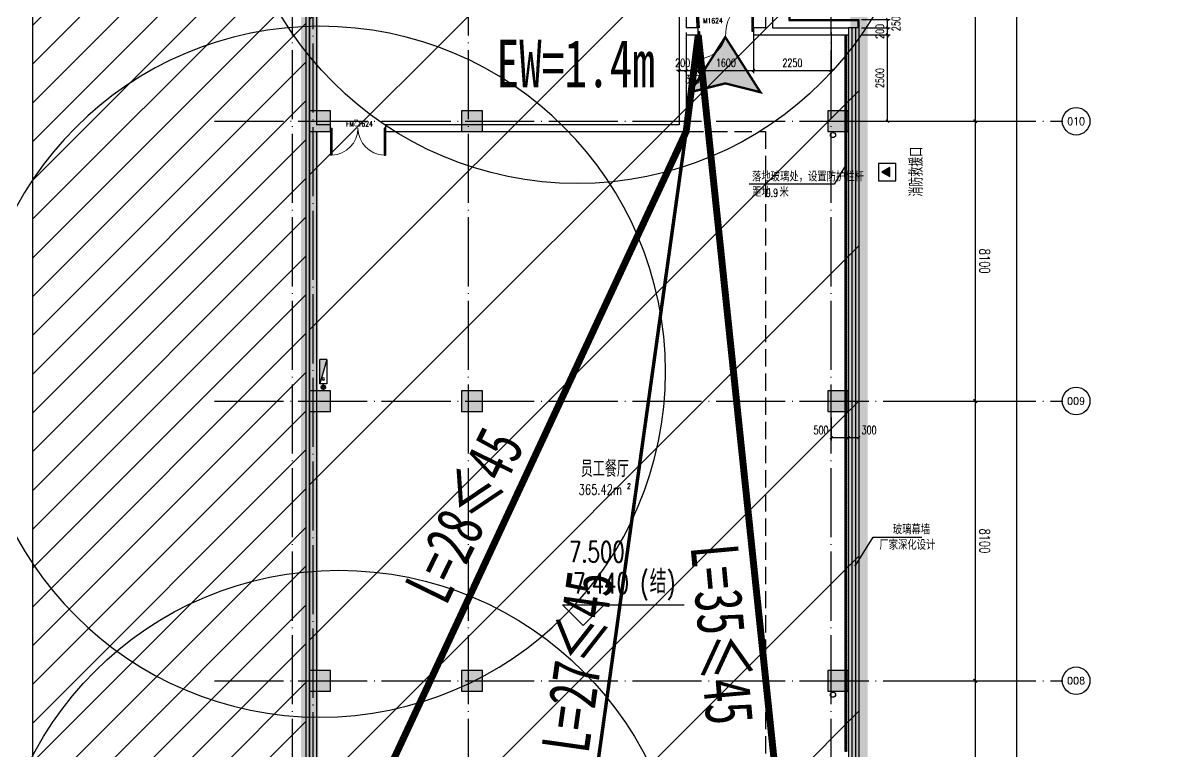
# Model space of a CAD drawing. Extents: x -821772 to -21949, y 506164 to 1049594.
# Drawn here: x -92251 to -58932, y 797389 to 818464 of the extents above; entities that cross this region are included whole.
import ezdxf
from ezdxf.enums import TextEntityAlignment as Align
from ezdxf.xclip import XClip

# ---------------------------------------------------------------- set-up
doc = ezdxf.new("R2010")
doc.units = 0
doc.header["$LTSCALE"] = 1000
doc.header["$MEASUREMENT"] = 0
doc.header["$XCLIPFRAME"] = 2
for name, pattern in [('10平面20250807_t3$0$DASH', [0.35, 0.25, -0.1]), ('10平面20250807_t3$0$DOTE', [2.42, 2, -0.2, 0.02, -0.2]), ('ACAD_ISO04W100', [30.5, 24, -3, 0.5, -3]), ('DASH', [0.35, 0.25, -0.1])]:
    doc.linetypes.add(name, pattern=pattern)
doc.layers.get('Defpoints').update_dxf_attribs({"color": 210})
for name, color, linetype, lineweight in [('1-防火分区线', 201, 'DASH', 50), ('10平面20250807_t3$0$LG-ZF消防', 1, 'Continuous', 60), ('s疏散距离', 1, 'ACAD_ISO04W100', 18)]:
    doc.layers.add(name, color=color, linetype=linetype, lineweight=lineweight)
for name, color, linetype in [('10平面20250807_t3$0$A-AXIS-D', 8, 'Continuous'), ('10平面20250807_t3$0$A-AXIS-DOTE', 8, '10平面20250807_t3$0$DOTE'), ('10平面20250807_t3$0$A-AXIS-DP', 8, 'Continuous'), ('10平面20250807_t3$0$A-AXIS-SYMB', 8, 'Continuous'), ('10平面20250807_t3$0$A-CURTAIN', 8, 'Continuous'), ('10平面20250807_t3$0$A-DRAIN', 8, 'Continuous'), ('10平面20250807_t3$0$A-HATCH-2', 8, 'Continuous'), ('10平面20250807_t3$0$A-HRAIL', 8, 'Continuous'), ('10平面20250807_t3$0$A-LIN-V', 8, 'Continuous'), ('10平面20250807_t3$0$A-TEXT', 8, 'Continuous'), ('10平面20250807_t3$0$A-WINDOW', 8, 'Continuous'), ('10平面20250807_t3$0$A-防火门窗', 8, 'Continuous'), ('10平面20250807_t3$0$AS-COLN', 8, 'Continuous'), ('10平面20250807_t3$0$AS-WALL', 8, 'Continuous'), ('10平面20250807_t3$0$AS-结构边线层', 8, 'Continuous'), ('10平面20250807_t3$0$CURTWALL', 8, 'Continuous'), ('10平面20250807_t3$0$PUB_HATCH', 8, 'Continuous'), ('10平面20250807_t3$0$PUB_TEXT', 8, 'Continuous'), ('10平面20250807_t3$0$RP-N2-01$0$$0$A-WIND-J', 8, 'Continuous'), ('10平面20250807_t3$0$RP-N2-01$0$A-WIND-J', 8, 'Continuous'), ('10平面20250807_t3$0$SB_ZF消火栓', 10, 'Continuous'), ('10平面20250807_t3$0$建-房间', 8, 'Continuous'), ('10平面20250807_t3$0$建-标高', 8, 'Continuous'), ('10平面20250807_t3$0$建-门窗编号', 8, 'Continuous'), ('PUB_HATCH', 8, 'Continuous'), ('SPACE', 7, 'Continuous'), ('指示', 1, 'Continuous')]:
    doc.layers.add(name, color=color, linetype=linetype)
doc.layers.add('10平面20250807_t3$0$A-加建区域', color=8, linetype='Continuous', plot=False)
doc.styles.add('10平面20250807_t3$0$_TCH_AXIS', font='COMPLEX', dxfattribs={"bigfont": 'GBCBIG'})
doc.styles.add('10平面20250807_t3$0$_TCH_DIM', font='SIMPLEX', dxfattribs={"bigfont": 'GBCBIG'})
doc.styles.add('10平面20250807_t3$0$_TCH_DIM_T3', font='SIMPLEX', dxfattribs={"width": 0.705882, "bigfont": 'GBCBIG'})
doc.styles.add('10平面20250807_t3$0$A-AREA', font='SIMPLEX', dxfattribs={"bigfont": 'GBCBIG'})
doc.styles.add('10平面20250807_t3$0$A-DIM_T3', font='SIMPLEX', dxfattribs={"width": 0.705882, "bigfont": 'GBCBIG'})
doc.styles.add('10平面20250807_t3$0$A-STANDARD', font='SIMPLEX', dxfattribs={"bigfont": 'GBCBIG'})
doc.styles.add('10平面20250807_t3$0$A-WIN-LABEL', font='SIMPLEX', dxfattribs={"bigfont": 'GBCBIG'})
doc.styles.add('黑体', font='simhei.ttf', dxfattribs={"width": 0.7})
doc.dimstyles.new('10平面20250807_t3$0$_TCH_ARCH&&100', dxfattribs={"dimtxt": 297.5, "dimasz": 100, "dimexe": 100, "dimexo": 100, "dimgap": 126.25, "dimtad": 1, "dimdec": 0, "dimzin": 0, "dimdsep": 46, "dimtxsty": '10平面20250807_t3$0$_TCH_DIM_T3', "dimblk": '10平面20250807_t3$0$_ArchTick', "dimcen": 0.09, "dimclrt": 7, "dimazin": 2, "dimtfac": 1, "dimtdec": 0, "dimtix": 1, "dimtmove": 2, "dimatfit": 3, "dimfxl": 0, "dimtolj": 1, "dimtzin": 0, "dimarcsym": 0})
doc.dimstyles.new('10平面20250807_t3$0$_TCH_ARCH&&80', dxfattribs={"dimtxt": 238, "dimasz": 80, "dimexe": 80, "dimexo": 80, "dimgap": 101, "dimtad": 1, "dimdec": 0, "dimzin": 0, "dimdsep": 46, "dimtxsty": '10平面20250807_t3$0$_TCH_DIM_T3', "dimblk": '10平面20250807_t3$0$_ArchTick', "dimcen": 0.09, "dimclrt": 7, "dimazin": 2, "dimtfac": 1, "dimtdec": 0, "dimtix": 1, "dimtmove": 2, "dimatfit": 3, "dimfxl": 0, "dimtolj": 1, "dimtzin": 0, "dimarcsym": 0})
doc.dimstyles.new('10平面20250807_t3$0$A-DIM&&100', dxfattribs={"dimtxt": 297.5, "dimasz": 100, "dimexe": 100, "dimexo": 100, "dimgap": 126.25, "dimtad": 1, "dimdec": 0, "dimzin": 0, "dimdsep": 46, "dimtxsty": '10平面20250807_t3$0$A-DIM_T3', "dimblk": '10平面20250807_t3$0$_ArchTick', "dimcen": 0.09, "dimclrt": 7, "dimazin": 2, "dimtfac": 1, "dimtdec": 0, "dimtix": 1, "dimtmove": 2, "dimatfit": 3, "dimfxl": 0, "dimtolj": 1, "dimtzin": 0, "dimarcsym": 0})

# ---------------------------------------------------------------- blocks, each defined once
blk = doc.blocks.new('10平面20250807_t3$0$_ArchTick')
at = {"color": 0, "linetype": 'ByBlock', "const_width": 0.4}
blk.add_lwpolyline([(-0.5, -0.5), (0.5, 0.5)], dxfattribs=at)
blk = doc.blocks.new('*D9975')
at = {"layer": '10平面20250807_t3$0$A-AXIS-D', "color": 0, "lineweight": -2}
for p, q in [((155366, 18900), (156152, 18900)), ((156052, 18900), (156052, 10800)), ((155366, 10800), (156152, 10800))]:
    blk.add_line(p, q, dxfattribs=at)
at = {"layer": 'Defpoints', "color": 0}
for p in [(155266, 18900), (155266, 10800), (156052, 10800)]:
    blk.add_point(p, dxfattribs=at)
at = {"layer": '10平面20250807_t3$0$A-AXIS-D', "color": 0, "lineweight": -2, "xscale": 100, "yscale": 100, "zscale": 100}
for p, rotation in [((156052, 18900), 90), ((156052, 10800), 270)]:
    blk.add_blockref('10平面20250807_t3$0$_ArchTick', p, dxfattribs=dict(at, rotation=rotation))
at = {"layer": '10平面20250807_t3$0$A-AXIS-D', "color": 7, "insert": (156327, 14850), "char_height": 297.5, "attachment_point": 5, "rotation": 270, "style": '10平面20250807_t3$0$A-DIM_T3'}
blk.add_mtext('\\A1;8100', dxfattribs=at)
blk = doc.blocks.new('*D9976')
at = {"layer": '10平面20250807_t3$0$A-AXIS-D', "color": 0, "lineweight": -2}
for p, q in [((155366, 10800), (156152, 10800)), ((156052, 10800), (156052, 2700)), ((155366, 2700), (156152, 2700))]:
    blk.add_line(p, q, dxfattribs=at)
at = {"layer": 'Defpoints', "color": 0}
for p in [(155266, 10800), (155266, 2700), (156052, 2700)]:
    blk.add_point(p, dxfattribs=at)
at = {"layer": '10平面20250807_t3$0$A-AXIS-D', "color": 0, "lineweight": -2, "xscale": 100, "yscale": 100, "zscale": 100}
for p, rotation in [((156052, 10800), 90), ((156052, 2700), 270)]:
    blk.add_blockref('10平面20250807_t3$0$_ArchTick', p, dxfattribs=dict(at, rotation=rotation))
at = {"layer": '10平面20250807_t3$0$A-AXIS-D', "color": 7, "insert": (156327, 6750), "char_height": 297.5, "attachment_point": 5, "rotation": 270, "style": '10平面20250807_t3$0$A-DIM_T3'}
blk.add_mtext('\\A1;8100', dxfattribs=at)
blk = doc.blocks.new('*D9977')
at = {"layer": '10平面20250807_t3$0$A-AXIS-D', "color": 0, "lineweight": -2}
for p, q in [((155366, 2700), (156152, 2700)), ((156052, 2700), (156052, -5400)), ((155366, -5400), (156152, -5400))]:
    blk.add_line(p, q, dxfattribs=at)
at = {"layer": 'Defpoints', "color": 0}
for p in [(155266, 2700), (155266, -5400), (156052, -5400)]:
    blk.add_point(p, dxfattribs=at)
at = {"layer": '10平面20250807_t3$0$A-AXIS-D', "color": 0, "lineweight": -2, "xscale": 100, "yscale": 100, "zscale": 100}
for p, rotation in [((156052, 2700), 90), ((156052, -5400), 270)]:
    blk.add_blockref('10平面20250807_t3$0$_ArchTick', p, dxfattribs=dict(at, rotation=rotation))
at = {"layer": '10平面20250807_t3$0$A-AXIS-D', "color": 7, "insert": (156327, -1350), "char_height": 297.5, "attachment_point": 5, "rotation": 270, "style": '10平面20250807_t3$0$A-DIM_T3'}
blk.add_mtext('\\A1;8100', dxfattribs=at)
blk = doc.blocks.new('*D9978')
at = {"layer": '10平面20250807_t3$0$A-AXIS-D', "color": 0, "lineweight": -2}
for p, q in [((155366, -5400), (156152, -5400)), ((156052, -5400), (156052, -13500)), ((155366, -13500), (156152, -13500))]:
    blk.add_line(p, q, dxfattribs=at)
at = {"layer": 'Defpoints', "color": 0}
for p in [(155266, -5400), (155266, -13500), (156052, -13500)]:
    blk.add_point(p, dxfattribs=at)
at = {"layer": '10平面20250807_t3$0$A-AXIS-D', "color": 0, "lineweight": -2, "xscale": 100, "yscale": 100, "zscale": 100}
for p, rotation in [((156052, -5400), 90), ((156052, -13500), 270)]:
    blk.add_blockref('10平面20250807_t3$0$_ArchTick', p, dxfattribs=dict(at, rotation=rotation))
at = {"layer": '10平面20250807_t3$0$A-AXIS-D', "color": 7, "insert": (156327, -9450), "char_height": 297.5, "attachment_point": 5, "rotation": 270, "style": '10平面20250807_t3$0$A-DIM_T3'}
blk.add_mtext('\\A1;8100', dxfattribs=at)
blk = doc.blocks.new('*D10010')
at = {"layer": '10平面20250807_t3$0$A-AXIS-D', "color": 0, "lineweight": -2}
for p, q in [((155366, 27700), (157342, 27700)), ((157242, 27700), (157242, -63700)), ((155366, -63700), (157342, -63700))]:
    blk.add_line(p, q, dxfattribs=at)
at = {"layer": 'Defpoints', "color": 0}
for p in [(155266, 27700), (155266, -63700), (157242, -63700)]:
    blk.add_point(p, dxfattribs=at)
at = {"layer": '10平面20250807_t3$0$A-AXIS-D', "color": 0, "lineweight": -2, "xscale": 100, "yscale": 100, "zscale": 100}
for p, rotation in [((157242, 27700), 90), ((157242, -63700), 270)]:
    blk.add_blockref('10平面20250807_t3$0$_ArchTick', p, dxfattribs=dict(at, rotation=rotation))
at = {"layer": '10平面20250807_t3$0$A-AXIS-D', "color": 7, "insert": (157517, -18000), "char_height": 297.5, "attachment_point": 5, "rotation": 270, "style": '10平面20250807_t3$0$_TCH_DIM_T3'}
blk.add_mtext('\\A1;91400', dxfattribs=at)
blk = doc.blocks.new('10平面20250807_t3$0$43243')
at = {"layer": '10平面20250807_t3$0$AS-结构边线层'}
blk.add_lwpolyline([(-83954, 741420), (-83954, 832020), (-83354, 832020), (-83354, 831920), (-82854, 831920), (-82854, 831720), (-80554, 831720), (-80554, 831920), (-80254, 831920), (-80254, 832220), (-68354, 832220), (-68354, 821020), (-70554, 821020), (-70554, 818320), (-68354, 818320), (-68354, 782920), (-70554, 782920), (-70554, 774520)], dxfattribs=at)
blk = doc.blocks.new('10平面20250807_t3$0$RP-N2-01$0$$0$xfjy')
at = {"layer": '10平面20250807_t3$0$RP-N2-01$0$$0$A-WIND-J'}
h = blk.add_hatch(color=256, dxfattribs=at)
h.dxf.hatch_style = 1
h.paths.add_polyline_path([(1141876, -26214), (1142135, -26214), (1142005, -25989)])
at = {"layer": '10平面20250807_t3$0$RP-N2-01$0$$0$A-WIND-J', "const_width": 25}
blk.add_lwpolyline([(1141755, -25889), (1141755, -26389), (1142255, -26389), (1142255, -25889)], close=True, dxfattribs=at)
at = {"layer": '10平面20250807_t3$0$RP-N2-01$0$$0$A-WIND-J'}
for points in [[(1141755, -26389), (1142255, -26389), (1142255, -25889), (1141755, -25889)], [(1141876, -26214), (1142135, -26214), (1142005, -25989)]]:
    blk.add_lwpolyline(points, close=True, dxfattribs=at)
blk = doc.blocks.new('10平面20250807_t3$0$RP-N2-01$0$xfjy')
at = {"layer": '10平面20250807_t3$0$RP-N2-01$0$$0$A-WIND-J'}
blk.add_blockref('10平面20250807_t3$0$RP-N2-01$0$$0$xfjy', (0, 0), dxfattribs=at)
blk = doc.blocks.new('10平面20250807_t3$0$1232')
at = {"layer": '10平面20250807_t3$0$RP-N2-01$0$A-WIND-J', "rotation": 90}
blk.add_blockref('10平面20250807_t3$0$RP-N2-01$0$xfjy', (-93375, -327855, 0), dxfattribs=at)
at = {"layer": '10平面20250807_t3$0$A-TEXT', "style": '10平面20250807_t3$0$_TCH_DIM'}
blk.add_text('消防救援口', height=384.1, rotation=90, dxfattribs=at).set_placement((-66203, 813439, 0))
blk = doc.blocks.new('10平面20250807_t3$0$A$C5D961328')
at = {"layer": '10平面20250807_t3$0$SB_ZF消火栓'}
blk.add_hatch(color=256, dxfattribs=at).paths.add_polyline_path([(0, 40), (700, 40), (700, 240)])
at = {"layer": '10平面20250807_t3$0$A-LIN-V', "ltscale": 500}
blk.add_circle((350, 40), 10001, dxfattribs=at)
at = {"layer": '10平面20250807_t3$0$SB_ZF消火栓'}
for p, q in [((700, 240), (0, 240)), ((0, 240), (0, 40)), ((700, 240), (0, 40)), ((0, 40), (700, 40)), ((700, 240), (700, 40))]:
    blk.add_line(p, q, dxfattribs=at)
at = {"layer": '10平面20250807_t3$0$SB_ZF消火栓', "color": 1}
blk.add_circle((140, 140), 32.5, dxfattribs=at)
blk = doc.blocks.new('10平面20250807_t3$0$43242343')
at = {"layer": '10平面20250807_t3$0$LG-ZF消防', "linetype": 'Continuous'}
blk.add_circle((-83554, 807920), 50, dxfattribs=at)
blk = doc.blocks.new('10平面20250807_t3$0$234243242332')
at = {"layer": '10平面20250807_t3$0$LG-ZF消防', "linetype": 'Continuous'}
blk.add_blockref('10平面20250807_t3$0$43242343', (0, 0), dxfattribs=at)
at = {"layer": '10平面20250807_t3$0$SB_ZF消火栓'}
for p in [(-76554, 823780), (-83454, 792580)]:
    blk.add_blockref('10平面20250807_t3$0$A$C5D961328', p, dxfattribs=at)
at = {"layer": '10平面20250807_t3$0$SB_ZF消火栓', "xscale": -1, "rotation": 270}
blk.add_blockref('10平面20250807_t3$0$A$C5D961328', (-83694, 808020), dxfattribs=at)
blk = doc.blocks.new('10平面20250807_t3$0$3213121')
at = {"layer": '10平面20250807_t3$0$A-DRAIN', "color": 3}
for centre in [(371196, 815220), (371196, 799020)]:
    blk.add_circle(centre, 75, dxfattribs=at)
blk = doc.blocks.new('10平面20250807_t3$0$w4324323333')
at = {"layer": '10平面20250807_t3$0$AS-COLN'}
for p, q in [((-83354, 815920), (-83954, 815920)), ((-83954, 815920), (-83954, 815320)), ((-83354, 815320), (-83354, 815920)), ((-78954, 815920), (-79554, 815920)), ((-79554, 815920), (-79554, 815320)), ((-78954, 815320), (-78954, 815920)), ((-68354, 815920), (-68954, 815920)), ((-68954, 815920), (-68954, 815320)), ((-68354, 815320), (-68354, 815920)), ((-83954, 815320), (-83354, 815320)), ((-79554, 815320), (-78954, 815320)), ((-68954, 815320), (-68354, 815320)), ((-83354, 807820), (-83954, 807820)), ((-83954, 807820), (-83954, 807220)), ((-83354, 807220), (-83354, 807820)), ((-78954, 807820), (-79554, 807820)), ((-79554, 807820), (-79554, 807220)), ((-78954, 807220), (-78954, 807820)), ((-68354, 807820), (-68954, 807820)), ((-68954, 807820), (-68954, 807220)), ((-68354, 807220), (-68354, 807820)), ((-83954, 807220), (-83354, 807220)), ((-79554, 807220), (-78954, 807220)), ((-68954, 807220), (-68354, 807220)), ((-83354, 799720), (-83954, 799720)), ((-83954, 799720), (-83954, 799120)), ((-83354, 799120), (-83354, 799720)), ((-78954, 799720), (-79554, 799720)), ((-79554, 799720), (-79554, 799120)), ((-78954, 799120), (-78954, 799720)), ((-68354, 799720), (-68954, 799720)), ((-68954, 799720), (-68954, 799120)), ((-68354, 799120), (-68354, 799720)), ((-83954, 799120), (-83354, 799120)), ((-79554, 799120), (-78954, 799120)), ((-68954, 799120), (-68354, 799120))]:
    blk.add_line(p, q, dxfattribs=at)
blk = doc.blocks.new('*D11787')
at = {"layer": '10平面20250807_t3$0$A-AXIS-DP', "color": 0, "lineweight": -2}
for p, q in [((-68854, 807040), (-68854, 806380)), ((-68354, 807040), (-68354, 806380)), ((-68854, 806460), (-68354, 806460))]:
    blk.add_line(p, q, dxfattribs=at)
at = {"layer": 'Defpoints', "color": 0}
for p in [(-68854, 807120), (-68354, 807120), (-68354, 806460)]:
    blk.add_point(p, dxfattribs=at)
at = {"layer": '10平面20250807_t3$0$A-AXIS-DP', "color": 0, "lineweight": -2, "xscale": 80, "yscale": 80, "zscale": 80, "rotation": 180}
blk.add_blockref('10平面20250807_t3$0$_ArchTick', (-68854, 806460), dxfattribs=at)
at = {"layer": '10平面20250807_t3$0$A-AXIS-DP', "color": 0, "lineweight": -2, "xscale": 80, "yscale": 80, "zscale": 80}
blk.add_blockref('10平面20250807_t3$0$_ArchTick', (-68354, 806460), dxfattribs=at)
at = {"layer": '10平面20250807_t3$0$A-AXIS-DP', "color": 7, "insert": (-69150, 806680), "char_height": 238, "attachment_point": 5, "style": '10平面20250807_t3$0$_TCH_DIM_T3'}
blk.add_mtext('\\A1;500', dxfattribs=at)
blk = doc.blocks.new('*D11788')
at = {"layer": '10平面20250807_t3$0$A-AXIS-DP', "color": 0, "lineweight": -2}
for p, q in [((-68354, 807040), (-68354, 806380)), ((-68054, 807040), (-68054, 806380)), ((-68354, 806460), (-68054, 806460))]:
    blk.add_line(p, q, dxfattribs=at)
at = {"layer": 'Defpoints', "color": 0}
for p in [(-68354, 807120), (-68054, 807120), (-68054, 806460)]:
    blk.add_point(p, dxfattribs=at)
at = {"layer": '10平面20250807_t3$0$A-AXIS-DP', "color": 0, "lineweight": -2, "xscale": 80, "yscale": 80, "zscale": 80, "rotation": 180}
blk.add_blockref('10平面20250807_t3$0$_ArchTick', (-68354, 806460), dxfattribs=at)
at = {"layer": '10平面20250807_t3$0$A-AXIS-DP', "color": 0, "lineweight": -2, "xscale": 80, "yscale": 80, "zscale": 80}
blk.add_blockref('10平面20250807_t3$0$_ArchTick', (-68054, 806460), dxfattribs=at)
at = {"layer": '10平面20250807_t3$0$A-AXIS-DP', "color": 7, "insert": (-67758, 806680), "char_height": 238, "attachment_point": 5, "style": '10平面20250807_t3$0$_TCH_DIM_T3'}
blk.add_mtext('\\A1;300', dxfattribs=at)
blk = doc.blocks.new('*D11792')
at = {"layer": '10平面20250807_t3$0$A-AXIS-DP', "color": 0, "lineweight": -2}
for p, q in [((-73254, 818190), (-73254, 817010)), ((-73054, 818190), (-73054, 817010)), ((-73254, 817090), (-73334, 817090)), ((-73254, 817090), (-73054, 817090)), ((-73054, 817090), (-72974, 817090))]:
    blk.add_line(p, q, dxfattribs=at)
at = {"layer": 'Defpoints', "color": 0}
for p in [(-73254, 818270), (-73054, 818270), (-73054, 817090)]:
    blk.add_point(p, dxfattribs=at)
at = {"layer": '10平面20250807_t3$0$A-AXIS-DP', "color": 0, "lineweight": -2, "xscale": 80, "yscale": 80, "zscale": 80}
blk.add_blockref('10平面20250807_t3$0$_ArchTick', (-73254, 817090), dxfattribs=at)
at = {"layer": '10平面20250807_t3$0$A-AXIS-DP', "color": 0, "lineweight": -2, "xscale": 80, "yscale": 80, "zscale": 80, "rotation": 180}
blk.add_blockref('10平面20250807_t3$0$_ArchTick', (-73054, 817090), dxfattribs=at)
at = {"layer": '10平面20250807_t3$0$A-AXIS-DP', "color": 7, "insert": (-73154, 817310), "char_height": 238, "attachment_point": 5, "style": '10平面20250807_t3$0$_TCH_DIM_T3'}
blk.add_mtext('\\A1;200', dxfattribs=at)
blk = doc.blocks.new('*D11793')
at = {"layer": '10平面20250807_t3$0$A-AXIS-DP', "color": 0, "lineweight": -2}
for p, q in [((-73054, 818190), (-73054, 817010)), ((-72704, 818190), (-72704, 817010)), ((-73054, 817090), (-72704, 817090))]:
    blk.add_line(p, q, dxfattribs=at)
at = {"layer": 'Defpoints', "color": 0}
for p in [(-73054, 818270), (-72704, 818270), (-72704, 817090)]:
    blk.add_point(p, dxfattribs=at)
at = {"layer": '10平面20250807_t3$0$A-AXIS-DP', "color": 0, "lineweight": -2, "xscale": 80, "yscale": 80, "zscale": 80, "rotation": 180}
blk.add_blockref('10平面20250807_t3$0$_ArchTick', (-73054, 817090), dxfattribs=at)
at = {"layer": '10平面20250807_t3$0$A-AXIS-DP', "color": 0, "lineweight": -2, "xscale": 80, "yscale": 80, "zscale": 80}
blk.add_blockref('10平面20250807_t3$0$_ArchTick', (-72704, 817090), dxfattribs=at)
at = {"layer": '10平面20250807_t3$0$A-AXIS-DP', "color": 7, "insert": (-72870, 816840), "char_height": 238, "attachment_point": 5, "style": '10平面20250807_t3$0$_TCH_DIM_T3'}
blk.add_mtext('\\A1;350', dxfattribs=at)
blk = doc.blocks.new('*D11794')
at = {"layer": '10平面20250807_t3$0$A-AXIS-DP', "color": 0, "lineweight": -2}
for p, q in [((-72704, 818190), (-72704, 817010)), ((-71104, 818190), (-71104, 817010)), ((-72704, 817090), (-71104, 817090))]:
    blk.add_line(p, q, dxfattribs=at)
at = {"layer": 'Defpoints', "color": 0}
for p in [(-72704, 818270), (-71104, 818270), (-71104, 817090)]:
    blk.add_point(p, dxfattribs=at)
at = {"layer": '10平面20250807_t3$0$A-AXIS-DP', "color": 0, "lineweight": -2, "xscale": 80, "yscale": 80, "zscale": 80, "rotation": 180}
blk.add_blockref('10平面20250807_t3$0$_ArchTick', (-72704, 817090), dxfattribs=at)
at = {"layer": '10平面20250807_t3$0$A-AXIS-DP', "color": 0, "lineweight": -2, "xscale": 80, "yscale": 80, "zscale": 80}
blk.add_blockref('10平面20250807_t3$0$_ArchTick', (-71104, 817090), dxfattribs=at)
at = {"layer": '10平面20250807_t3$0$A-AXIS-DP', "color": 7, "insert": (-71904, 817310), "char_height": 238, "attachment_point": 5, "style": '10平面20250807_t3$0$_TCH_DIM_T3'}
blk.add_mtext('\\A1;1600', dxfattribs=at)
blk = doc.blocks.new('*D11795')
at = {"layer": '10平面20250807_t3$0$A-AXIS-DP', "color": 0, "lineweight": -2}
for p, q in [((-71104, 818190), (-71104, 817010)), ((-68854, 818190), (-68854, 817010)), ((-71104, 817090), (-68854, 817090))]:
    blk.add_line(p, q, dxfattribs=at)
at = {"layer": 'Defpoints', "color": 0}
for p in [(-71104, 818270), (-68854, 818270), (-68854, 817090)]:
    blk.add_point(p, dxfattribs=at)
at = {"layer": '10平面20250807_t3$0$A-AXIS-DP', "color": 0, "lineweight": -2, "xscale": 80, "yscale": 80, "zscale": 80, "rotation": 180}
blk.add_blockref('10平面20250807_t3$0$_ArchTick', (-71104, 817090), dxfattribs=at)
at = {"layer": '10平面20250807_t3$0$A-AXIS-DP', "color": 0, "lineweight": -2, "xscale": 80, "yscale": 80, "zscale": 80}
blk.add_blockref('10平面20250807_t3$0$_ArchTick', (-68854, 817090), dxfattribs=at)
at = {"layer": '10平面20250807_t3$0$A-AXIS-DP', "color": 7, "insert": (-69979, 817310), "char_height": 238, "attachment_point": 5, "style": '10平面20250807_t3$0$_TCH_DIM_T3'}
blk.add_mtext('\\A1;2250', dxfattribs=at)
blk = doc.blocks.new('*D11796')
at = {"layer": '10平面20250807_t3$0$A-AXIS-DP', "color": 0, "lineweight": -2}
for p, q in [((-67974, 818120), (-67146, 818120)), ((-67226, 815620), (-67226, 818120)), ((-67974, 815620), (-67146, 815620))]:
    blk.add_line(p, q, dxfattribs=at)
at = {"layer": 'Defpoints', "color": 0}
for p in [(-68054, 818120), (-67226, 818120), (-68054, 815620)]:
    blk.add_point(p, dxfattribs=at)
at = {"layer": '10平面20250807_t3$0$A-AXIS-DP', "color": 0, "lineweight": -2, "xscale": 80, "yscale": 80, "zscale": 80}
for p, rotation in [((-67226, 818120), 90), ((-67226, 815620), 270)]:
    blk.add_blockref('10平面20250807_t3$0$_ArchTick', p, dxfattribs=dict(at, rotation=rotation))
at = {"layer": '10平面20250807_t3$0$A-AXIS-DP', "color": 7, "insert": (-67446, 816870), "char_height": 238, "attachment_point": 5, "rotation": 90, "style": '10平面20250807_t3$0$_TCH_DIM_T3'}
blk.add_mtext('\\A1;2500', dxfattribs=at)
blk = doc.blocks.new('*D11797')
at = {"layer": '10平面20250807_t3$0$A-AXIS-DP', "color": 0, "lineweight": -2}
for p, q in [((-67974, 818320), (-67146, 818320)), ((-67226, 818320), (-67226, 818400)), ((-67226, 818120), (-67226, 818320)), ((-67974, 818120), (-67146, 818120)), ((-67226, 818120), (-67226, 818040))]:
    blk.add_line(p, q, dxfattribs=at)
at = {"layer": 'Defpoints', "color": 0}
for p in [(-68054, 818320), (-67226, 818320), (-68054, 818120)]:
    blk.add_point(p, dxfattribs=at)
at = {"layer": '10平面20250807_t3$0$A-AXIS-DP', "color": 0, "lineweight": -2, "xscale": 80, "yscale": 80, "zscale": 80}
for p, rotation in [((-67226, 818320), 270), ((-67226, 818120), 90)]:
    blk.add_blockref('10平面20250807_t3$0$_ArchTick', p, dxfattribs=dict(at, rotation=rotation))
at = {"layer": '10平面20250807_t3$0$A-AXIS-DP', "color": 7, "insert": (-67446, 818220), "char_height": 238, "attachment_point": 5, "rotation": 90, "style": '10平面20250807_t3$0$_TCH_DIM_T3'}
blk.add_mtext('\\A1;200', dxfattribs=at)
blk = doc.blocks.new('*D11798')
at = {"layer": '10平面20250807_t3$0$A-AXIS-DP', "color": 0, "lineweight": -2}
for p, q in [((-67974, 818570), (-67146, 818570)), ((-67974, 818320), (-67146, 818320)), ((-67226, 818320), (-67226, 818570))]:
    blk.add_line(p, q, dxfattribs=at)
at = {"layer": 'Defpoints', "color": 0}
for p in [(-68054, 818570), (-68054, 818320), (-67226, 818570)]:
    blk.add_point(p, dxfattribs=at)
at = {"layer": '10平面20250807_t3$0$A-AXIS-DP', "color": 0, "lineweight": -2, "xscale": 80, "yscale": 80, "zscale": 80}
for p, rotation in [((-67226, 818570), 90), ((-67226, 818320), 270)]:
    blk.add_blockref('10平面20250807_t3$0$_ArchTick', p, dxfattribs=dict(at, rotation=rotation))
at = {"layer": '10平面20250807_t3$0$A-AXIS-DP', "color": 7, "insert": (-66980, 818445), "char_height": 238, "attachment_point": 5, "rotation": 90, "style": '10平面20250807_t3$0$_TCH_DIM_T3'}
blk.add_mtext('\\A1;250', dxfattribs=at)
blk = doc.blocks.new('10平面20250807_t3$0$$DorLib2D$00000015')
for p, q in [((0.475, 0), (0.475, 0.4875)), ((0.475, 0.4875), (0.5, 0.4875)), ((0.5, 0), (0.5, 0.4875)), ((-0.5, 0), (-0.5, -0.4875)), ((-0.5, 0), (-0.475, 0)), ((-0.475, 0), (-0.475, -0.4875)), ((0.5, 0), (0.475, 0)), ((-0.475, -0.4875), (-0.5, -0.4875))]:
    blk.add_line(p, q)
at = {"lineweight": 13}
for centre, start, end in [((0.4875, 0), 91.46928, 180), ((-0.4875, 0), 271.46928, 0)]:
    blk.add_arc(centre, 0.4875, start, end, dxfattribs=at)
blk = doc.blocks.new('10平面20250807_t3$0$99平面图例外参$0$$LinePat$圆环')
for points in [[(0, 150), (300, 150)], [(0, 0), (300, 0)], [(0, -150), (300, -150)]]:
    blk.add_lwpolyline(points)
at = {"color": 0}
blk.add_circle((150, 0), 150, dxfattribs=at)
blk = doc.blocks.new('10平面20250807_t3$0$$DorLib2D$00000002')
for p, q in [((-0.5, 0), (-0.5, 0.4875)), ((-0.475, 0.4875), (-0.5, 0.4875)), ((-0.475, 0), (-0.475, 0.4875)), ((0.475, 0), (0.475, 0.4875)), ((0.475, 0.4875), (0.5, 0.4875)), ((0.5, 0), (0.5, 0.4875)), ((-0.5, 0), (-0.475, 0)), ((0.5, 0), (0.475, 0))]:
    blk.add_line(p, q)
at = {"lineweight": 13}
for centre, start, end in [((-0.4875, 0), 0, 88.53072), ((0.4875, 0), 91.46928, 180)]:
    blk.add_arc(centre, 0.4875, start, end, dxfattribs=at)
blk = doc.blocks.new('指示')
at = {"layer": '指示'}
blk.add_hatch(color=8, dxfattribs=at).paths.add_polyline_path([(-248568, -61667), (-245540, -56919), (-242513, -61667), (-245540, -60909)])
at = {"layer": '指示', "color": 240, "const_width": 200}
blk.add_lwpolyline([(-248568, -61667), (-245540, -56919), (-242513, -61667), (-245540, -60909)], close=True, dxfattribs=at)
blk = doc.blocks.new('10平面20250807_t3$0$dote')
at = {"layer": '10平面20250807_t3$0$A-AXIS-D'}
for centre in [(158971.5, 10801.1), (158971.5, 2701.1), (158971.5, -5398.9)]:
    blk.add_circle(centre, 400, dxfattribs=at)
at = {"layer": '10平面20250807_t3$0$A-AXIS-DOTE'}
for p, q in [((141382.2, -69000), (141382.2, 36662.3)), ((151882.2, -69000), (151882.2, 36662.3)), ((136282.2, -69000), (136282.2, 36606.4)), ((136882.2, -68810), (136882.2, 36400)), ((134026.4, 10800), (158590, 10800)), ((134026.4, 2700), (158590, 2700)), ((134026.4, -5400), (158590, -5400))]:
    blk.add_line(p, q, dxfattribs=at)
at = {"layer": '10平面20250807_t3$0$PUB_TEXT', "style": '10平面20250807_t3$0$_TCH_AXIS'}
for s, height, p, p2 in [('010', 220.59, (158714.1, 10690.8), (159228.8, 10690.8)), ('009', 202.97, (158710.5, 2599.6), (159232.4, 2599.6)), ('008', 202.97, (158710.5, -5500.4), (159232.4, -5500.4))]:
    blk.add_text(s, height=height, dxfattribs=at).set_placement(p, p2, align=Align.FIT)
at = {"layer": '10平面20250807_t3$0$A-AXIS-D'}
for base, p1, p2, dimstyle, picture, middle in [((157241.9, -63700), (155265.8, 27700), (155265.8, -63700), '10平面20250807_t3$0$_TCH_ARCH&&100', '*D10010', (157516.9, -18000)), ((156052.2, 10800), (155265.8, 18900), (155265.8, 10800), '10平面20250807_t3$0$A-DIM&&100', '*D9975', (156327.2, 14850)), ((156052.2, 2700), (155265.8, 10800), (155265.8, 2700), '10平面20250807_t3$0$A-DIM&&100', '*D9976', (156327.2, 6750)), ((156052.2, -5400), (155265.8, 2700), (155265.8, -5400), '10平面20250807_t3$0$A-DIM&&100', '*D9977', (156327.2, -1350)), ((156052.2, -13500), (155265.8, -5400), (155265.8, -13500), '10平面20250807_t3$0$A-DIM&&100', '*D9978', (156327.2, -9450))]:
    dim = blk.add_linear_dim(base=base, p1=p1, p2=p2, angle=270, dimstyle=dimstyle, override={"dimgap": 0}, dxfattribs=at)
    dim.commit()
    dim.dimension.update_dxf_attribs({"geometry": picture, "text_midpoint": middle, "dimtype": 129, "text_rotation": 270})
blk = doc.blocks.new('10平面20250807_t3')
at = {"layer": '10平面20250807_t3$0$A-HATCH-2'}
h = blk.add_hatch(dxfattribs=at)
h.set_pattern_fill('ANSI31', color=256, scale=500)
h.set_pattern_definition([(45, (0, 0), (-561.266, 561.266), [])])
h.paths.add_polyline_path([(-84054.2, 832520), (-91980, 832520), (-91980, 741120), (-84054.2, 741120)])
at = {"layer": '10平面20250807_t3$0$A-WINDOW'}
h = blk.add_hatch(dxfattribs=at)
h.set_pattern_fill('ANSI31', color=256, scale=100)
h.set_pattern_definition([(45, (0, 0), (-112.253202, 112.253202), [])])
edge = h.paths.add_edge_path()
edge.add_line((-91980, 835400), (-91980, 787330))
edge.add_line((-91980, 787330), (-91812, 787268.9))
edge.add_line((-91812, 787268.9), (-92148, 787209.6))
edge.add_line((-92148, 787209.6), (-91980, 787150))
edge.add_line((-91980, 787150), (-91980, 739080))
at = {"layer": '10平面20250807_t3$0$PUB_HATCH'}
for points in [[(-83954.2, 815320), (-83354.2, 815320), (-83354.2, 815920), (-83954.2, 815920)], [(-79554.2, 815320), (-78954.2, 815320), (-78954.2, 815920), (-79554.2, 815920)], [(-68954.2, 815320), (-68354.2, 815320), (-68354.2, 815920), (-68954.2, 815920)], [(-83954.2, 807220), (-83354.2, 807220), (-83354.2, 807820), (-83954.2, 807820)], [(-79554.2, 807220), (-78954.2, 807220), (-78954.2, 807820), (-79554.2, 807820)], [(-68954.2, 807220), (-68354.2, 807220), (-68354.2, 807820), (-68954.2, 807820)], [(-83954.2, 799120), (-83354.2, 799120), (-83354.2, 799720), (-83954.2, 799720)], [(-79554.2, 799120), (-78954.2, 799120), (-78954.2, 799720), (-79554.2, 799720)], [(-68954.2, 799120), (-68354.2, 799120), (-68354.2, 799720), (-68954.2, 799720)]]:
    blk.add_hatch(color=256, dxfattribs=at).paths.add_polyline_path(points)
at = {"layer": '10平面20250807_t3$0$A-AXIS-SYMB'}
for p, q in [((-68439.4, 814342.5), (-68772.3, 813794)), ((-68772.3, 813794), (-71230.8, 813794)), ((-68154.2, 802760), (-67640, 803580)), ((-67640, 803580), (-66230, 803580))]:
    blk.add_line(p, q, dxfattribs=at)
blk.add_lwpolyline([(-91980, 835400), (-91980, 787330), (-91812, 787268.9), (-92148, 787209.6), (-91980, 787150), (-91980, 739080)], dxfattribs=at)
at = {"layer": '10平面20250807_t3$0$A-AXIS-SYMB', "const_width": 32}
for points in [[(-68431, 814356.1, 1), (-68447.7, 814328.8, 1)], [(-68162.7, 802746.4, 1), (-68145.7, 802773.6, 1)]]:
    blk.add_lwpolyline(points, format="xyb", close=True, dxfattribs=at)
at = {"layer": '10平面20250807_t3$0$A-CURTAIN'}
for points in [[(-68084.2, 821020), (-68084.2, 820800), (-70084.2, 820800), (-70084.2, 818540), (-68084.2, 818540), (-68084.2, 818320)], [(-68054.2, 821020), (-68054.2, 820770), (-70054.2, 820770), (-70054.2, 818570), (-68054.2, 818570), (-68054.2, 818320)]]:
    blk.add_lwpolyline(points, dxfattribs=at)
at = {"layer": '10平面20250807_t3$0$A-HATCH-2'}
blk.add_lwpolyline([(-84054.2, 832520), (-91980, 832520), (-91980, 741120), (-84054.2, 741120)], close=True, dxfattribs=at)
at = {"layer": '10平面20250807_t3$0$AS-WALL'}
for p, q in [((-83954.2, 831620), (-83954.2, 815420)), ((-83754.2, 831620), (-83754.2, 815520)), ((-73054.2, 823820), (-73054.2, 818320)), ((-73254.2, 823620), (-73254.2, 818220)), ((-70754.2, 821220), (-70754.2, 818320)), ((-70554.2, 821020), (-70554.2, 818320)), ((-72704.2, 818320), (-73054.2, 818320)), ((-72704.2, 818120), (-72704.2, 818320)), ((-70754.2, 818320), (-71104.2, 818320)), ((-71104.2, 818320), (-71104.2, 818120)), ((-70554.2, 818320), (-68354.2, 818320)), ((-68354.2, 818320), (-68354.2, 818120)), ((-73254.2, 818220), (-73254.2, 815520)), ((-73054.2, 818120), (-73054.2, 815320)), ((-73054.2, 818120), (-72704.2, 818120)), ((-71104.2, 818120), (-70654.2, 818120)), ((-70654.2, 818120), (-68354.2, 818120)), ((-83954.2, 815420), (-83954.2, 792520)), ((-83354.2, 815520), (-83754.2, 815520)), ((-83754.2, 815320), (-83354.2, 815320)), ((-83754.2, 815320), (-83754.2, 792620)), ((-83354.2, 815320), (-83354.2, 815520)), ((-73254.2, 815520), (-81754.2, 815520)), ((-81754.2, 815520), (-81754.2, 815320)), ((-81754.2, 815320), (-73054.2, 815320))]:
    blk.add_line(p, q, dxfattribs=at)
at = {"layer": '10平面20250807_t3$0$AS-WALL', "linetype": '10平面20250807_t3$0$DASH', "ltscale": 2}
for p, q in [((-73054.2, 815320), (-70754.2, 815320)), ((-70754.2, 815320), (-70754.2, 793120))]:
    blk.add_line(p, q, dxfattribs=at)
at = {"layer": '10平面20250807_t3$0$CURTWALL'}
for p, q in [((-68354.2, 818320), (-68354.2, 783220)), ((-68054.2, 818320), (-68354.2, 818320)), ((-68254.2, 818320), (-68254.2, 783220)), ((-68154.2, 818320), (-68154.2, 783220)), ((-68054.2, 818320), (-68054.2, 783220))]:
    blk.add_line(p, q, dxfattribs=at)
at = {"layer": '10平面20250807_t3$0$建-标高'}
for p, q in [((-76031.4, 801020), (-76631.4, 801620)), ((-76631.4, 801620), (-73111.4, 801620)), ((-76031.4, 801020), (-75431.4, 801620))]:
    blk.add_line(p, q, dxfattribs=at)
blk.add_blockref('10平面20250807_t3$0$1232', (0, 0))
at = {"layer": '10平面20250807_t3$0$A-HRAIL', "xscale": 0.1666666667515915, "yscale": 0.1666666667515915, "zscale": 0.1666666667515915, "rotation": 89.99999999971723}
for p in [(-68429.2, 818070), (-68429.2, 818020), (-68429.2, 817970), (-68429.2, 817920), (-68429.2, 817870), (-68429.2, 817820), (-68429.2, 817770), (-68429.2, 817720), (-68429.2, 817670), (-68429.2, 817620), (-68429.2, 817570), (-68429.2, 817520), (-68429.2, 817470), (-68429.2, 817420), (-68429.2, 817370), (-68429.2, 817320), (-68429.2, 817270), (-68429.2, 817220), (-68429.2, 817170), (-68429.2, 817120), (-68429.2, 817070), (-68429.2, 817020), (-68429.2, 816970), (-68429.2, 816920), (-68429.2, 816870), (-68429.2, 816820), (-68429.2, 816770), (-68429.2, 816720), (-68429.2, 816670), (-68429.2, 816620), (-68429.2, 816570), (-68429.2, 816520), (-68429.2, 816470), (-68429.2, 816420), (-68429.2, 816370), (-68429.2, 816320), (-68429.2, 816270), (-68429.2, 816220), (-68429.2, 816170), (-68429.2, 816120), (-68429.2, 816070), (-68429.2, 816020), (-68429.2, 815970), (-68429.2, 815920), (-68429.2, 815870), (-68429.2, 815820), (-68429.2, 815770), (-68429.2, 815720), (-68429.2, 815670), (-68429.2, 815620), (-68429.2, 815570), (-68429.2, 815520), (-68429.2, 815470), (-68429.2, 815420), (-68429.2, 815370), (-68429.2, 815320), (-68429.2, 815270), (-68429.2, 815220), (-68429.2, 815170), (-68429.2, 815120), (-68429.2, 815070), (-68429.2, 815020), (-68429.2, 814970), (-68429.2, 814920), (-68429.2, 814870), (-68429.2, 814820), (-68429.2, 814770), (-68429.2, 814720), (-68429.2, 814670), (-68429.2, 814620), (-68429.2, 814570), (-68429.2, 814520), (-68429.2, 814470), (-68429.2, 814420), (-68429.2, 814370), (-68429.2, 814320), (-68429.2, 814270), (-68429.2, 814220), (-68429.2, 814170), (-68429.2, 814120), (-68429.2, 814070), (-68429.2, 814020), (-68429.2, 813970), (-68429.2, 813920), (-68429.2, 813870), (-68429.2, 813820), (-68429.2, 813770), (-68429.2, 813720), (-68429.2, 813670), (-68429.2, 813620), (-68429.2, 813570), (-68429.2, 813520), (-68429.2, 813470), (-68429.2, 813420), (-68429.2, 813370), (-68429.2, 813320), (-68429.2, 813270), (-68429.2, 813220), (-68429.2, 813170), (-68429.2, 813120), (-68429.2, 813070), (-68429.2, 813020), (-68429.2, 812970), (-68429.2, 812920), (-68429.2, 812870), (-68429.2, 812820), (-68429.2, 812770), (-68429.2, 812720), (-68429.2, 812670), (-68429.2, 812620), (-68429.2, 812570), (-68429.2, 812520), (-68429.2, 812470), (-68429.2, 812420), (-68429.2, 812370), (-68429.2, 812320), (-68429.2, 812270), (-68429.2, 812220), (-68429.2, 812170), (-68429.2, 812120), (-68429.2, 812070), (-68429.2, 812020), (-68429.2, 811970), (-68429.2, 811920), (-68429.2, 811870), (-68429.2, 811820), (-68429.2, 811770), (-68429.2, 811720), (-68429.2, 811670), (-68429.2, 811620), (-68429.2, 811570), (-68429.2, 811520), (-68429.2, 811470), (-68429.2, 811420), (-68429.2, 811370), (-68429.2, 811320), (-68429.2, 811270), (-68429.2, 811220), (-68429.2, 811170), (-68429.2, 811120), (-68429.2, 811070), (-68429.2, 811020), (-68429.2, 810970), (-68429.2, 810920), (-68429.2, 810870), (-68429.2, 810820), (-68429.2, 810770), (-68429.2, 810720), (-68429.2, 810670), (-68429.2, 810620), (-68429.2, 810570), (-68429.2, 810520), (-68429.2, 810470), (-68429.2, 810420), (-68429.2, 810370), (-68429.2, 810320), (-68429.2, 810270), (-68429.2, 810220), (-68429.2, 810170), (-68429.2, 810120), (-68429.2, 810070), (-68429.2, 810020), (-68429.2, 809970), (-68429.2, 809920), (-68429.2, 809870), (-68429.2, 809820), (-68429.2, 809770), (-68429.2, 809720), (-68429.2, 809670), (-68429.2, 809620), (-68429.2, 809570), (-68429.2, 809520), (-68429.2, 809470), (-68429.2, 809420), (-68429.2, 809370), (-68429.2, 809320), (-68429.2, 809270), (-68429.2, 809220), (-68429.2, 809170), (-68429.2, 809120), (-68429.2, 809070), (-68429.2, 809020), (-68429.2, 808970), (-68429.2, 808920), (-68429.2, 808870), (-68429.2, 808820), (-68429.2, 808770), (-68429.2, 808720), (-68429.2, 808670), (-68429.2, 808620), (-68429.2, 808570), (-68429.2, 808520), (-68429.2, 808470), (-68429.2, 808420), (-68429.2, 808370), (-68429.2, 808320), (-68429.2, 808270), (-68429.2, 808220), (-68429.2, 808170), (-68429.2, 808120), (-68429.2, 808070), (-68429.2, 808020), (-68429.2, 807970), (-68429.2, 807920), (-68429.2, 807870), (-68429.2, 807820), (-68429.2, 807770), (-68429.2, 807720), (-68429.2, 807670), (-68429.2, 807620), (-68429.2, 807570), (-68429.2, 807520), (-68429.2, 807470), (-68429.2, 807420), (-68429.2, 807370), (-68429.2, 807320), (-68429.2, 807270), (-68429.2, 807220), (-68429.2, 807170), (-68429.2, 807120), (-68429.2, 807070), (-68429.2, 807020), (-68429.2, 806970), (-68429.2, 806920), (-68429.2, 806870), (-68429.2, 806820), (-68429.2, 806770), (-68429.2, 806720), (-68429.2, 806670), (-68429.2, 806620), (-68429.2, 806570), (-68429.2, 806520), (-68429.2, 806470), (-68429.2, 806420), (-68429.2, 806370), (-68429.2, 806320), (-68429.2, 806270), (-68429.2, 806220), (-68429.2, 806170), (-68429.2, 806120), (-68429.2, 806070), (-68429.2, 806020), (-68429.2, 805970), (-68429.2, 805920), (-68429.2, 805870), (-68429.2, 805820), (-68429.2, 805770), (-68429.2, 805720), (-68429.2, 805670), (-68429.2, 805620), (-68429.2, 805570), (-68429.2, 805520), (-68429.2, 805470), (-68429.2, 805420), (-68429.2, 805370), (-68429.2, 805320), (-68429.2, 805270), (-68429.2, 805220), (-68429.2, 805170), (-68429.2, 805120), (-68429.2, 805070), (-68429.2, 805020), (-68429.2, 804970), (-68429.2, 804920), (-68429.2, 804870), (-68429.2, 804820), (-68429.2, 804770), (-68429.2, 804720), (-68429.2, 804670), (-68429.2, 804620), (-68429.2, 804570), (-68429.2, 804520), (-68429.2, 804470), (-68429.2, 804420), (-68429.2, 804370), (-68429.2, 804320), (-68429.2, 804270), (-68429.2, 804220), (-68429.2, 804170), (-68429.2, 804120), (-68429.2, 804070), (-68429.2, 804020), (-68429.2, 803970), (-68429.2, 803920), (-68429.2, 803870), (-68429.2, 803820), (-68429.2, 803770), (-68429.2, 803720), (-68429.2, 803670), (-68429.2, 803620), (-68429.2, 803570), (-68429.2, 803520), (-68429.2, 803470), (-68429.2, 803420), (-68429.2, 803370), (-68429.2, 803320), (-68429.2, 803270), (-68429.2, 803220), (-68429.2, 803170), (-68429.2, 803120), (-68429.2, 803070), (-68429.2, 803020), (-68429.2, 802970), (-68429.2, 802920), (-68429.2, 802870), (-68429.2, 802820), (-68429.2, 802770), (-68429.2, 802720), (-68429.2, 802670), (-68429.2, 802620), (-68429.2, 802570), (-68429.2, 802520), (-68429.2, 802470), (-68429.2, 802420), (-68429.2, 802370), (-68429.2, 802320), (-68429.2, 802270), (-68429.2, 802220), (-68429.2, 802170), (-68429.2, 802120), (-68429.2, 802070), (-68429.2, 802020), (-68429.2, 801970), (-68429.2, 801920), (-68429.2, 801870), (-68429.2, 801820), (-68429.2, 801770), (-68429.2, 801720), (-68429.2, 801670), (-68429.2, 801620), (-68429.2, 801570), (-68429.2, 801520), (-68429.2, 801470), (-68429.2, 801420), (-68429.2, 801370), (-68429.2, 801320), (-68429.2, 801270), (-68429.2, 801220), (-68429.2, 801170), (-68429.2, 801120), (-68429.2, 801070), (-68429.2, 801020), (-68429.2, 800970), (-68429.2, 800920), (-68429.2, 800870), (-68429.2, 800820), (-68429.2, 800770), (-68429.2, 800720), (-68429.2, 800670), (-68429.2, 800620), (-68429.2, 800570), (-68429.2, 800520), (-68429.2, 800470), (-68429.2, 800420), (-68429.2, 800370), (-68429.2, 800320), (-68429.2, 800270), (-68429.2, 800220), (-68429.2, 800170), (-68429.2, 800120), (-68429.2, 800070), (-68429.2, 800020), (-68429.2, 799970), (-68429.2, 799920), (-68429.2, 799870), (-68429.2, 799820), (-68429.2, 799770), (-68429.2, 799720), (-68429.2, 799670), (-68429.2, 799620), (-68429.2, 799570), (-68429.2, 799520), (-68429.2, 799470), (-68429.2, 799420), (-68429.2, 799370), (-68429.2, 799320), (-68429.2, 799270), (-68429.2, 799220), (-68429.2, 799170), (-68429.2, 799120), (-68429.2, 799070), (-68429.2, 799020), (-68429.2, 798970), (-68429.2, 798920), (-68429.2, 798870), (-68429.2, 798820), (-68429.2, 798770), (-68429.2, 798720), (-68429.2, 798670), (-68429.2, 798620), (-68429.2, 798570), (-68429.2, 798520), (-68429.2, 798470), (-68429.2, 798420), (-68429.2, 798370), (-68429.2, 798320), (-68429.2, 798270), (-68429.2, 798220), (-68429.2, 798170), (-68429.2, 798120), (-68429.2, 798070), (-68429.2, 798020), (-68429.2, 797970), (-68429.2, 797920), (-68429.2, 797870), (-68429.2, 797820), (-68429.2, 797770), (-68429.2, 797720), (-68429.2, 797670), (-68429.2, 797620), (-68429.2, 797570), (-68429.2, 797520), (-68429.2, 797470), (-68429.2, 797420), (-68429.2, 797370)]:
    blk.add_blockref('10平面20250807_t3$0$99平面图例外参$0$$LinePat$圆环', p, dxfattribs=at)
at = {"layer": '10平面20250807_t3$0$A-WINDOW'}
blk.add_blockref('10平面20250807_t3$0$43243', (0, 0), dxfattribs=at)
ref = blk.add_blockref('10平面20250807_t3$0$$DorLib2D$00000015', (-71904.2, 818220), dxfattribs=dict(at, xscale=1600, yscale=1600, zscale=200, rotation=9.783979145472342e-08))
ref.add_attrib('A', 'M1624', (-72567.5, 818455.6), dxfattribs={"layer": '10平面20250807_t3$0$建-门窗编号', "ltscale": 500, "height": 148.75, "rotation": 0, "style": '10平面20250807_t3$0$A-WIN-LABEL', "width": 0.705882})
at = {"layer": '10平面20250807_t3$0$A-加建区域'}
blk.add_blockref('10平面20250807_t3$0$3213121', (-440000, 0), dxfattribs=at)
at = {"layer": '10平面20250807_t3$0$A-防火门窗', "xscale": 1600, "yscale": 1600, "zscale": 200, "rotation": 180.000000000567}
blk.add_blockref('10平面20250807_t3$0$$DorLib2D$00000002', (-82554.2, 815420), dxfattribs=at)
at = {"layer": '10平面20250807_t3$0$AS-COLN'}
blk.add_blockref('10平面20250807_t3$0$w4324323333', (0, 0), dxfattribs=at)
at = {"layer": '10平面20250807_t3$0$AS-WALL'}
blk.add_blockref('10平面20250807_t3$0$dote', (-220736.4, 804820), dxfattribs=at)
at = {"layer": '10平面20250807_t3$0$SB_ZF消火栓', "linetype": 'Continuous'}
blk.add_blockref('10平面20250807_t3$0$234243242332', (0, 0), dxfattribs=at)
at = {"layer": '10平面20250807_t3$0$PUB_TEXT'}
for s, height, style, p in [('落地玻璃处，设置防护栏杆', 270.071, '10平面20250807_t3$0$_TCH_DIM', (-71146.8, 813878)), ('距地', 270.07, '10平面20250807_t3$0$_TCH_DIM', (-71146.8, 813430)), ('米', 270.1, '10平面20250807_t3$0$_TCH_DIM', (-70353.6, 813430)), ('玻璃幕墙', 270.07, '10平面20250807_t3$0$_TCH_DIM', (-67070.6, 803664)), ('厂家深化设计', 270.07, '10平面20250807_t3$0$_TCH_DIM', (-67460.8, 803216)), ('结', 675.2, '10平面20250807_t3$0$A-STANDARD', (-74110, 801950))]:
    blk.add_text(s, height=height, dxfattribs=dict(at, style=style)).set_placement(p)
at = {"layer": '10平面20250807_t3$0$PUB_TEXT', "width": 0.705882}
for s, height, style, p in [('0.9', 238, '10平面20250807_t3$0$_TCH_DIM', (-70753.6, 813430)), ('7.500', 595, '10平面20250807_t3$0$A-STANDARD', (-76450, 802860)), ('(', 595, '10平面20250807_t3$0$A-STANDARD', (-74390, 801950)), (')', 595, '10平面20250807_t3$0$A-STANDARD', (-73618.5, 801950)), ('7.440', 595, '10平面20250807_t3$0$A-STANDARD', (-76330, 801950))]:
    blk.add_text(s, height=height, dxfattribs=dict(at, style=style)).set_placement(p)
at = {"layer": '10平面20250807_t3$0$建-房间', "style": '10平面20250807_t3$0$A-AREA'}
blk.add_text('员工餐厅', height=482.27, dxfattribs=at).set_placement((-76102.9, 805320))
at = {"layer": '10平面20250807_t3$0$建-房间', "style": '10平面20250807_t3$0$A-AREA', "width": 0.705882}
for s, height, p in [('365.42m', 297.5, (-76165, 804808.1)), ('2', 148.8, (-74765, 804983.1))]:
    blk.add_text(s, height=height, dxfattribs=at).set_placement(p)
at = {"layer": '10平面20250807_t3$0$建-门窗编号', "style": '10平面20250807_t3$0$A-WIN-LABEL'}
blk.add_text('乙', height=168.8, dxfattribs=at).set_placement((-82688.1, 815470))
at = {"layer": '10平面20250807_t3$0$建-门窗编号', "style": '10平面20250807_t3$0$A-WIN-LABEL', "width": 0.705882}
for s, p in [('FM', (-82898.1, 815470)), ('1624', (-82565.2, 815470))]:
    blk.add_text(s, height=148.75, dxfattribs=at).set_placement(p)
at = {"layer": '10平面20250807_t3$0$A-AXIS-DP'}
for base, p1, p2, angle, picture, middle in [((-67225.8, 818570), (-68054.2, 818320), (-68054.2, 818570), 90, '*D11798', (-66980, 818445)), ((-72704.2, 817090), (-73054.2, 818270), (-72704.2, 818270), 0, '*D11793', (-72870, 816840)), ((-68354.2, 806460), (-68854.2, 807120), (-68354.2, 807120), 360, '*D11787', (-69150.2, 806680)), ((-68054.2, 806460), (-68354.2, 807120), (-68054.2, 807120), 360, '*D11788', (-67758.2, 806680))]:
    dim = blk.add_linear_dim(base=base, p1=p1, p2=p2, angle=angle, dimstyle='10平面20250807_t3$0$_TCH_ARCH&&80', dxfattribs=at)
    dim.commit()
    dim.dimension.update_dxf_attribs({"geometry": picture, "text_midpoint": middle, "dimtype": 129})
for p1, p2, distance, picture, middle in [((-68054.2, 818120), (-68054.2, 818320), -828.4, '*D11797', (-67445.8, 818220)), ((-73254.2, 818270), (-73054.2, 818270), -1180, '*D11792', (-73154.2, 817310)), ((-72704.2, 818270), (-71104.2, 818270), -1180, '*D11794', (-71904.2, 817310)), ((-71104.2, 818270), (-68854.2, 818270), -1180, '*D11795', (-69979.2, 817310)), ((-68054.2, 815620), (-68054.2, 818120), -828.4, '*D11796', (-67445.8, 816870))]:
    dim = blk.add_aligned_dim(p1=p1, p2=p2, distance=distance, dimstyle='10平面20250807_t3$0$_TCH_ARCH&&80', dxfattribs=at)
    dim.commit()
    dim.dimension.update_dxf_attribs({"geometry": picture, "text_midpoint": middle})

msp = doc.modelspace()

# ---------------------------------------------------------------- block references
at = {"ltscale": 100}
ref = msp.add_blockref('10平面20250807_t3', (0, 0), dxfattribs=at)
XClip(ref).set_block_clipping_path([(-386212.6353242097, 506163.79756496), (-21948.7593967821, 884998.2285294847)])

# ---------------------------------------------------------------- next in the draw order: hatches: boundary and pattern name
at = {"layer": 'PUB_HATCH', "ltscale": 5000}
h = msp.add_hatch(dxfattribs=at)
h.set_pattern_fill('ANSI31', color=8, scale=2000)
h.set_pattern_definition([(45, (0, 0), (-2245.064, 2245.064), [])])
h.paths.add_polyline_path([(-83954.2, 741220), (-83954.2, 832520), (-82854.2, 832520), (-82854.2, 832220), (-80054.2, 832220), (-80054.2, 832520), (-68054.2, 832520), (-68054.2, 741220), (-80054.2, 741220), (-80054.2, 741720), (-82854.2, 741720), (-82854.2, 741220)])

# ---------------------------------------------------------------- next in the draw order: linework, layer by layer
at = {"ltscale": 100}
msp.add_circle((-72704.2, 818120), 37500, dxfattribs=at)
at = {"layer": '1-防火分区线', "color": 1, "linetype": 'DASH', "ltscale": 5, "const_width": 500}
msp.add_lwpolyline([(-83954.2, 741220), (-83954.2, 832520), (-82854.2, 832520), (-82854.2, 832220), (-80054.2, 832220), (-80054.2, 832520), (-68054.2, 832520), (-68054.2, 741220), (-80054.2, 741220), (-80054.2, 741720), (-82854.2, 741720), (-82854.2, 741220)], close=True, dxfattribs=at)
at = {"layer": 's疏散距离', "color": 3, "linetype": 'DASH', "ltscale": 2}
msp.add_lwpolyline([(-74854.2, 828620, 100, 100, 0), (-73754.2, 825420, 100, 100, 0), (-73054.2, 823820, 100, 100, 0), (-72704.2, 818320, 0, 0, 0)], format="xyseb", dxfattribs=at)
at = {"layer": 's疏散距离', "linetype": 'DASH', "ltscale": 2, "const_width": 200}
for points in [[(-83464.3, 792979.8), (-73054.2, 815320), (-72704.2, 818120)], [(-69070.8, 783388.4), (-72704.2, 818120)]]:
    msp.add_lwpolyline(points, dxfattribs=at)
at = {"layer": 's疏散距离', "linetype": 'DASH', "ltscale": 2}
msp.add_lwpolyline([(-72704.2, 818120, 100, 100, 0), (-73054.2, 815320, 100, 100, 0), (-76409.8, 791320, 0, 0, 0)], format="xyseb", dxfattribs=at)

# ---------------------------------------------------------------- next in the draw order: block references
at = {"layer": '指示', "xscale": 0.3359999999217689, "yscale": 0.3359999999217689, "zscale": 0.3359999999217689, "rotation": 4.44757110037061e-05}
msp.add_blockref('指示', (10580, 837181.4), dxfattribs=at)

# ---------------------------------------------------------------- next in the draw order: texts
at = {"layer": 'SPACE', "style": '黑体', "width": 0.7}
msp.add_text('EW=1.4m', height=1375.11, dxfattribs=at).set_placement((-78542.7, 816605))
for s, rotation, p in [('L=28≤45', 63.92436, (-80010.6, 801556.3)), ('L=35≤45', 275.22851, (-72928.9, 803314.3)), ('L=27≤45', 81.94609, (-75884.7, 797279.1))]:
    msp.add_text(s, height=1375.11, rotation=rotation, dxfattribs=at).set_placement(p)

doc.saveas('drawing.dxf')
